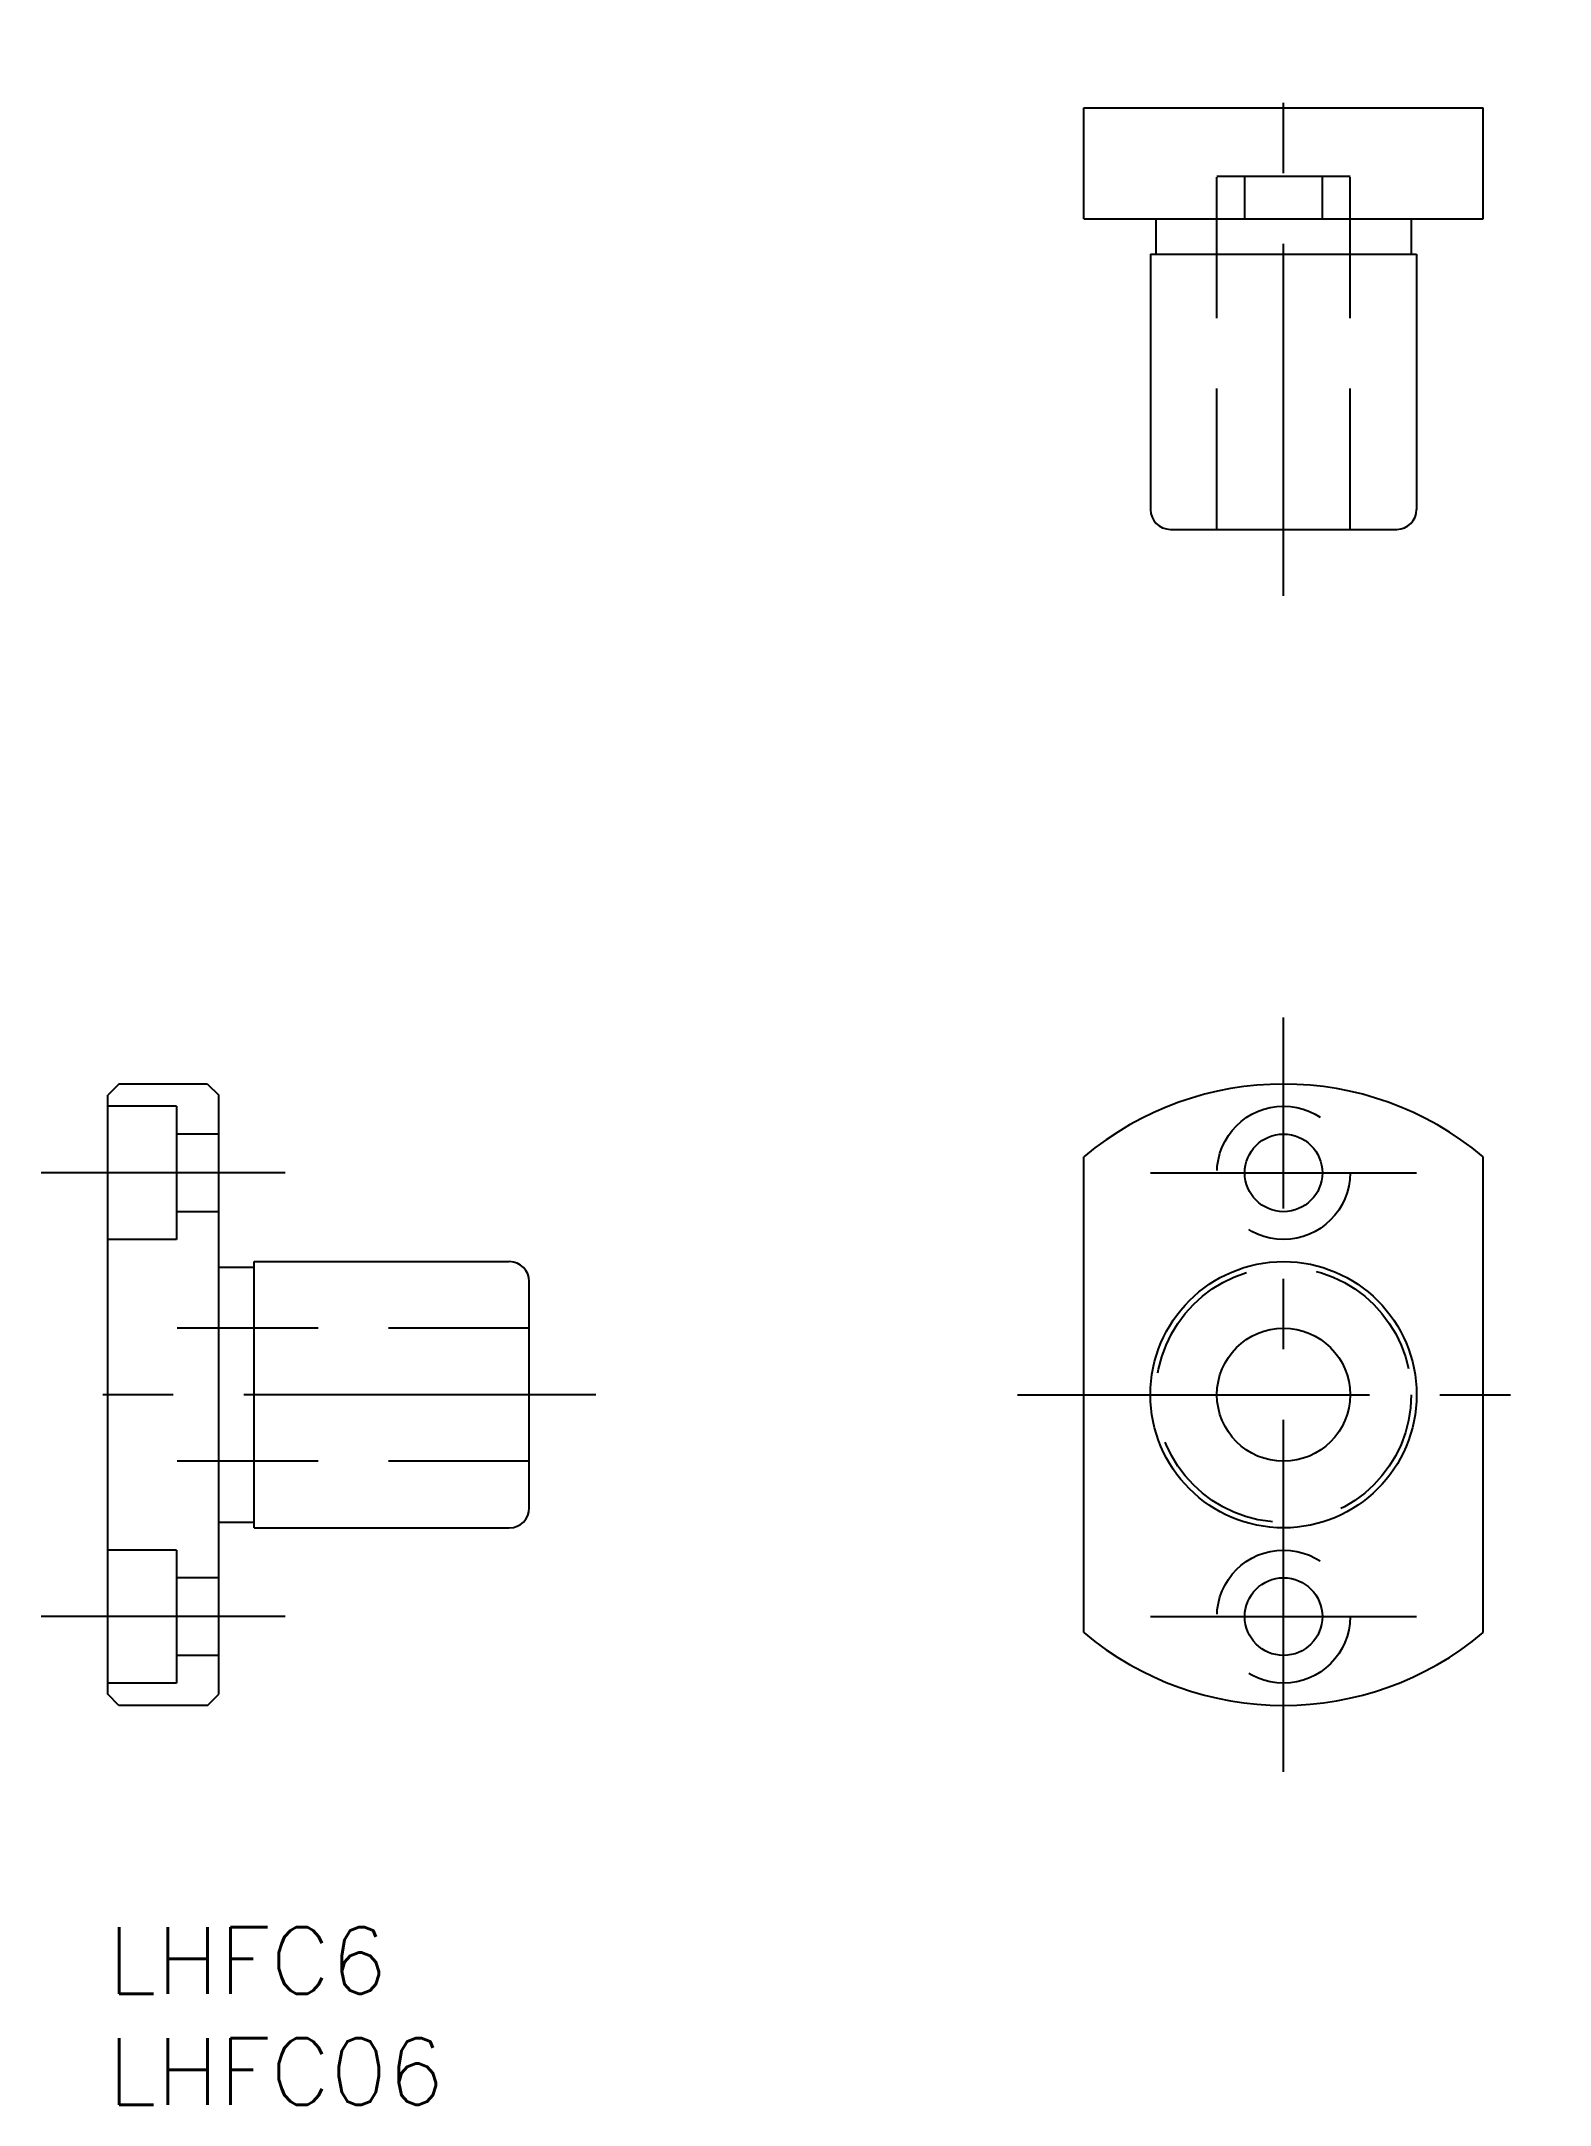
# Model space of a CAD drawing. Extents: x -3 to 65, y -8 to 85.
import ezdxf

# ---------------------------------------------------------------- set-up
doc = ezdxf.new("R2010")
doc.units = 0
doc.header["$LTSCALE"] = 0.5
doc.linetypes.add('CENTER', pattern=[50.8, 31.75, -6.35, 6.35, -6.35])
doc.linetypes.add('DASHED', pattern=[19.05, 12.7, -6.35])
for name, color, linetype in [('MSM_CENTER', 1, 'CENTER'), ('MSM_CONTINUOUS', 7, 'CONTINUOUS'), ('MSM_DASHED', 4, 'DASHED'), ('MSM_PART_NUMBER', 7, 'CONTINUOUS')]:
    doc.layers.add(name, color=color, linetype=linetype)
doc.styles.get("Standard").update_dxf_attribs({"font": 'txt.shx', "height": 3, "bigfont": 'bigfont.shx'})

# ---------------------------------------------------------------- blocks, each defined once
blk = doc.blocks.new('*U9')
at = {"layer": 'MSM_PART_NUMBER'}
blk.add_text('LHFC6', height=3, dxfattribs=at).set_placement((0, -3))
blk = doc.blocks.new('*U10')
at = {"layer": 'MSM_PART_NUMBER'}
blk.add_text('LHFC06', height=3, dxfattribs=at).set_placement((0, -8))

msp = doc.modelspace()

# ---------------------------------------------------------------- linework, layer by layer
at = {"layer": 'MSM_CENTER'}
for p, q in [((53, 60), (53, 85)), ((53, 7), (53, 41)), ((8, 34), (-3, 34)), ((47, 34), (59, 34)), ((22, 24), (-3, 24)), ((41, 24), (65, 24)), ((8, 14), (-3, 14)), ((47, 14), (59, 14))]:
    msp.add_line(p, q, dxfattribs=at)
at = {"layer": 'MSM_CONTINUOUS'}
for p, q in [((44, 82), (62, 82)), ((44, 77), (44, 82)), ((62, 77), (62, 82)), ((44, 77), (62, 77)), ((47.25, 77), (47.25, 75.4)), ((58.75, 77), (58.75, 75.4)), ((47, 75.4), (47, 63.9)), ((47, 75.4), (59, 75.4)), ((59, 75.4), (59, 63.9)), ((47, 74.125), (47.0001, 74.125)), ((47.9, 63), (58.1, 63)), ((0.5, 38), (0, 37.5)), ((0, 10.5), (0, 37.5)), ((4.5, 38), (0.5, 38)), ((4.5, 38), (5, 37.5)), ((5, 10.5), (5, 37.5)), ((44, 13.2762), (44, 34.7238)), ((62, 13.2762), (62, 34.7238)), ((6.6, 30), (18.1, 30)), ((6.6, 18), (6.6, 30)), ((5, 29.75), (6.6, 29.75)), ((19, 18.9), (19, 29.1)), ((5, 18.25), (6.6, 18.25)), ((6.6, 18), (18.1, 18)), ((7.875, 18), (7.875, 18.0001)), ((0.5, 10), (0, 10.5)), ((4.5, 10), (5, 10.5)), ((4.5, 10), (0.5, 10))]:
    msp.add_line(p, q, dxfattribs=at)
for centre, radius in [((53, 34), 1.75), ((53, 24), 6), ((53, 24), 3), ((53, 14), 1.75)]:
    msp.add_circle(centre, radius, dxfattribs=at)
for centre, radius, start, end in [((47.9, 63.9), 0.9, 180, 270), ((58.1, 63.9), 0.9, 270, 0), ((53, 24), 14, 49.994799, 130.005201), ((18.1, 29.1), 0.9, 0, 90), ((18.1, 18.9), 0.9, 270, 0), ((53, 24), 14, 229.994799, 310.005201)]:
    msp.add_arc(centre, radius, start, end, dxfattribs=at)
at = {"layer": 'MSM_DASHED'}
for p, q in [((50, 63), (50, 82)), ((56, 63), (56, 82)), ((56, 78.9), (50, 78.9)), ((51.25, 77), (51.25, 78.9)), ((54.75, 77), (54.75, 78.9)), ((3.1, 37), (0, 37)), ((3.1, 37), (3.1, 31)), ((5, 35.75), (3.1, 35.75)), ((5, 32.25), (3.1, 32.25)), ((3.1, 31), (0, 31)), ((19, 27), (0, 27)), ((19, 21), (0, 21)), ((3.1, 17), (0, 17)), ((3.1, 17), (3.1, 11)), ((5, 15.75), (3.1, 15.75)), ((5, 12.25), (3.1, 12.25)), ((3.1, 11), (0, 11))]:
    msp.add_line(p, q, dxfattribs=at)
for centre, radius in [((53, 34), 3), ((53, 24), 5.75), ((53, 14), 3)]:
    msp.add_circle(centre, radius, dxfattribs=at)

# ---------------------------------------------------------------- block references
at = {"layer": 'MSM_CONTINUOUS'}
for name in ['*U9', '*U10']:
    msp.add_blockref(name, (0, 0), dxfattribs=at)

doc.saveas('drawing.dxf')
